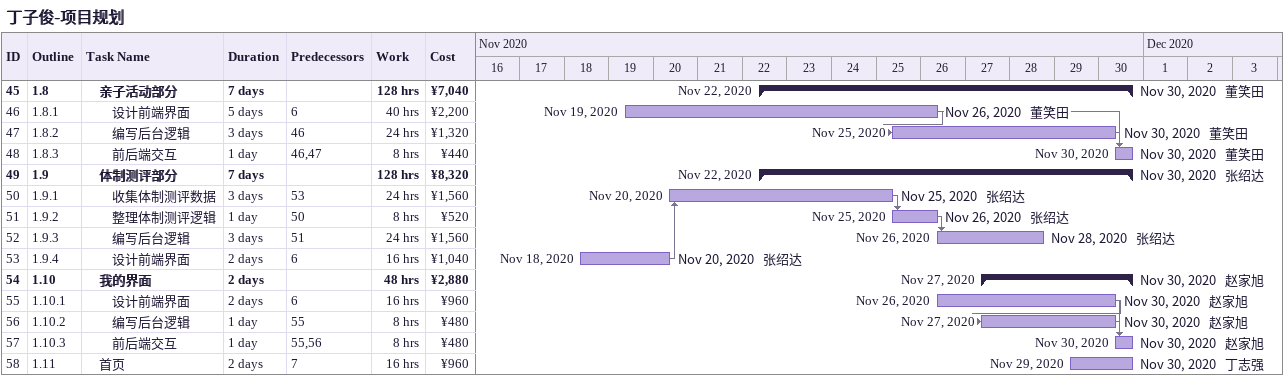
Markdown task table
丁子俊-项目规划

| ID | WBS | Task | Duration | Start | Finish | Predecessors | Resources | Work (h) | Cost (¥) |
|---|---|---|---|---|---|---|---|---|---|
| 45 | 1.8 | **亲子活动部分** | 7d | 2020-11-22 | 2020-11-30 |  | 董笑田 | 128 | 7040 |
| 46 | 1.8.1 | 设计前端界面 | 5d | 2020-11-19 | 2020-11-26 | 6 | 董笑田 | 40 | 2200 |
| 47 | 1.8.2 | 编写后台逻辑 | 3d | 2020-11-25 | 2020-11-30 | 46 | 董笑田 | 24 | 1320 |
| 48 | 1.8.3 | 前后端交互 | 1d | 2020-11-30 | 2020-11-30 | 46, 47 | 董笑田 | 8 | 440 |
| 49 | 1.9 | **体制测评部分** | 7d | 2020-11-22 | 2020-11-30 |  | 张绍达 | 128 | 8320 |
| 50 | 1.9.1 | 收集体制测评数据 | 3d | 2020-11-20 | 2020-11-25 | 53 | 张绍达 | 24 | 1560 |
| 51 | 1.9.2 | 整理体制测评逻辑 | 1d | 2020-11-25 | 2020-11-26 | 50 | 张绍达 | 8 | 520 |
| 52 | 1.9.3 | 编写后台逻辑 | 3d | 2020-11-26 | 2020-11-28 | 51 | 张绍达 | 24 | 1560 |
| 53 | 1.9.4 | 设计前端界面 | 2d | 2020-11-18 | 2020-11-20 | 6 | 张绍达 | 16 | 1040 |
| 54 | 1.10 | **我的界面** | 2d | 2020-11-27 | 2020-11-30 |  | 赵家旭 | 48 | 2880 |
| 55 | 1.10.1 | 设计前端界面 | 2d | 2020-11-26 | 2020-11-30 | 6 | 赵家旭 | 16 | 960 |
| 56 | 1.10.2 | 编写后台逻辑 | 1d | 2020-11-27 | 2020-11-30 | 55 | 赵家旭 | 8 | 480 |
| 57 | 1.10.3 | 前后端交互 | 1d | 2020-11-30 | 2020-11-30 | 55, 56 | 赵家旭 | 8 | 480 |
| 58 | 1.11 | 首页 | 2d | 2020-11-29 | 2020-11-30 | 7 | 丁志强 | 16 | 960 |
